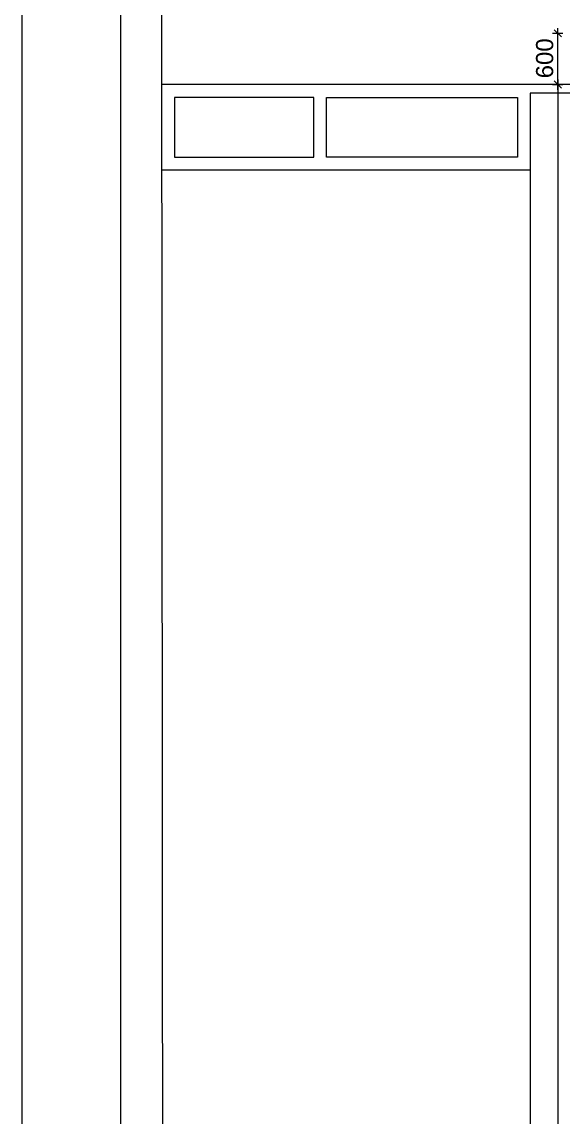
# Model space of a CAD drawing. Header units: millimetres. Extents: x -1303 to 98744, y -1303 to 90097.
# Drawn here: x 7 to 6349, y 68579 to 81406 of the extents above; entities that cross this region are included whole.
import ezdxf

# ---------------------------------------------------------------- set-up
doc = ezdxf.new("R2010")
doc.units = ezdxf.units.MM
doc.layers.add('PDF_Geometry', color=7, linetype='Continuous')
doc.layers.add('PDF_Text', color=7, linetype='Continuous')
doc.styles.add('PDF ArialMT', font='arial.ttf')

msp = doc.modelspace()

# ---------------------------------------------------------------- linework, layer by layer
at = {"layer": 'PDF_Geometry', "lineweight": 0}
for points in [[(6.54583, 6.54583), (97433.8658, 6.54583), (97433.8658, 88787.25523), (6.54583, 88787.25523)], [(1161.74035, 13281.54944), (80883.69126, 13281.54944), (80883.69126, 87632.06458), (1161.74035, 87632.06458)], [(1161.74035, 1094.88274), (96279.51452, 1094.88274), (96279.51452, 87632.06407), (1161.74035, 87632.06407)]]:
    msp.add_lwpolyline(points, close=True, dxfattribs=at)
at = {"layer": 'PDF_Geometry', "color": 1, "lineweight": 0}
msp.add_lwpolyline([(80623.8782, 13152.0657), (80623.8782, 86672.35925), (1637.3587, 86672.35925), (1694.907, 17759.30172), (1711.83292, 17182.97521), (1760.07166, 16609.18593), (1839.62346, 16037.93595), (1950.48832, 15472.60963), (2091.81989, 14914.0541), (2264.46428, 14363.96153), (2466.72904, 13824.87122), (2697.76807, 13296.78215), (2771.39569, 13152.0657)], dxfattribs=at)
at = {"layer": 'PDF_Geometry', "color": 222, "lineweight": 0, "true_color": 0xb8008a}
for points in [[(6286.06422, 81212.0541), (6286.06422, 81332.22983)], [(6225.97688, 81272.1461), (6346.15105, 81272.1461)], [(6328.37903, 81229.83129), (6243.74941, 81314.46091)], [(6286.06422, 80692.43316), (6286.06422, 81252.68294)], [(6286.06422, 80652.65558), (6286.06422, 37712.43036), (6286.06422, 37731.89351)]]:
    msp.add_lwpolyline(points, dxfattribs=at)
at = {"layer": 'PDF_Geometry', "lineweight": 0}
for points in [[(6286.06422, 81272.1461), (6286.06422, 81272.1461)], [(6286.06422, 80672.11875), (6286.06422, 80672.11875)], [(6286.06422, 80672.11875), (6286.06422, 80672.11875)]]:
    msp.add_lwpolyline(points, dxfattribs=at)
at = {"layer": 'PDF_Geometry', "color": 222, "lineweight": 0, "true_color": 0xb8008a}
for points in [[(6328.37903, 80629.80394), (6243.74941, 80714.43356)], [(6286.06422, 80612.03501), (6286.06422, 80732.21074)], [(6225.97688, 80672.11875), (6346.15105, 80672.11875)]]:
    msp.add_lwpolyline(points, close=True, dxfattribs=at)
at = {"layer": 'PDF_Geometry', "color": 9, "lineweight": 0, "true_color": 0xc0c0c0}
for points in [[(7094.27715, 80672.11875), (1642.43653, 80672.11875)], [(1643.28287, 80672.11875), (1643.28287, 79672.64616), (5963.62504, 79672.64616)], [(7094.27715, 80572.25744), (5963.62504, 80572.25744), (5963.62504, 19067.67657)]]:
    msp.add_lwpolyline(points, dxfattribs=at)
for points in [[(3426.42895, 80522.32265), (1793.07716, 80522.32265), (1793.07716, 79822.44226), (3426.42895, 79822.44226)], [(5813.83101, 80522.32265), (5813.83101, 79822.44226), (3576.22349, 79822.44226), (3576.22349, 80522.32265)]]:
    msp.add_lwpolyline(points, close=True, dxfattribs=at)

# ---------------------------------------------------------------- texts
at = {"layer": 'PDF_Text', "insert": (6133.43291, 80744.74949), "char_height": 201.084641, "attachment_point": 4, "rotation": 90, "style": 'PDF ArialMT'}
msp.add_mtext('600', dxfattribs=at)

doc.saveas('drawing.dxf')
